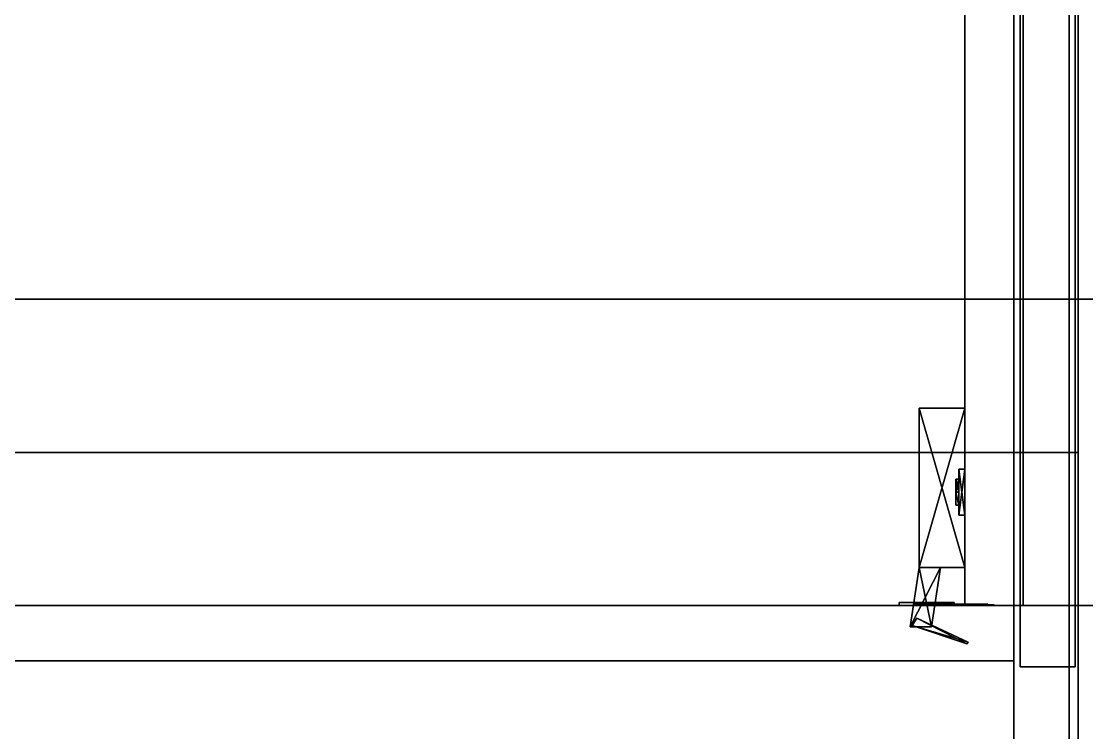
# Model space of a CAD drawing. Extents: x 0 to 5228, y -2725 to 0.
# Drawn here: x 4064.5 to 4412.2, y -541.5 to -309.3 of the extents above; entities that cross this region are included whole.
import ezdxf

# ---------------------------------------------------------------- set-up
doc = ezdxf.new("R2010")
doc.units = 0
for name, color, linetype in [('LAYER0', 7, 'CONTINUOUS'), ('LAYER1', 7, 'CONTINUOUS'), ('LAYER195', 45, 'CONTINUOUS'), ('LAYER205', 7, 'CONTINUOUS'), ('LAYER206', 7, 'CONTINUOUS'), ('LAYER209', 7, 'CONTINUOUS'), ('LAYER223', 28, 'CONTINUOUS'), ('LAYER224', 253, 'CONTINUOUS'), ('LAYER225', 28, 'CONTINUOUS'), ('LAYER226', 253, 'CONTINUOUS'), ('LAYER227', 45, 'CONTINUOUS'), ('LAYER293', 45, 'CONTINUOUS'), ('LAYER335', 7, 'CONTINUOUS'), ('LAYER336', 7, 'CONTINUOUS'), ('LAYER339', 7, 'CONTINUOUS'), ('LAYER527', 7, 'CONTINUOUS'), ('LAYER529', 7, 'CONTINUOUS'), ('LAYER546', 7, 'CONTINUOUS'), ('LAYER639', 45, 'CONTINUOUS'), ('LAYER640', 7, 'CONTINUOUS'), ('LAYER753', 251, 'CONTINUOUS'), ('LAYER756', 7, 'CONTINUOUS'), ('LAYER758', 251, 'CONTINUOUS')]:
    doc.layers.add(name, color=color, linetype=linetype)

msp = doc.modelspace()

# ---------------------------------------------------------------- linework, layer by layer
at = {"layer": 'LAYER0', "invisible_edges": 1}
for points in [[(5227.5, 0), (0, -2725.14), (0, 0), (5227.5, 0)], [(5227.5, -2725.14, 5), (0, 0, 5), (0, -2725.14, 5), (5227.5, -2725.14, 5)], [(0, 0, 5), (5227.5, -2725.14, 5), (5227.5, 0, 5), (0, 0, 5)], [(0, -2725.14), (5227.5, 0), (5227.5, -2725.14), (0, -2725.14)]]:
    msp.add_3dface(points, dxfattribs=at)
at = {"layer": 'LAYER195', "invisible_edges": 1}
for points in [[(2372.5, -150, 1575), (4391.5, -500, 1575), (4391.5, -150, 1575), (2372.5, -150, 1575)], [(4391.5, -500, 1575), (2372.5, -150, 1575), (2372.5, -500, 1575), (4391.5, -500, 1575)], [(2372.5, -500, 1557), (4391.5, -150, 1557), (4391.5, -500, 1557), (2372.5, -500, 1557)], [(4391.5, -150, 1557), (2372.5, -500, 1557), (2372.5, -150, 1557), (4391.5, -150, 1557)], [(4391.5, -150, 1557), (4391.5, -500, 1575), (4391.5, -500, 1557), (4391.5, -150, 1557)], [(4391.5, -500, 1575), (4391.5, -150, 1557), (4391.5, -150, 1575), (4391.5, -500, 1575)], [(2372.5, -500, 1557), (4391.5, -500, 1575), (2372.5, -500, 1575), (2372.5, -500, 1557)], [(4391.5, -500, 1575), (2372.5, -500, 1557), (4391.5, -500, 1557), (4391.5, -500, 1575)]]:
    msp.add_3dface(points, dxfattribs=at)
at = {"layer": 'LAYER205', "invisible_edges": 1}
for points in [[(3736.5, -150, 1956), (4372.5, -500, 1956), (4372.5, -150, 1956), (3736.5, -150, 1956)], [(4372.5, -500, 1956), (3736.5, -150, 1956), (3736.5, -500, 1956), (4372.5, -500, 1956)], [(3736.5, -500, 1938), (4372.5, -150, 1938), (4372.5, -500, 1938), (3736.5, -500, 1938)], [(4372.5, -150, 1938), (3736.5, -500, 1938), (3736.5, -150, 1938), (4372.5, -150, 1938)], [(4372.5, -150, 1938), (4372.5, -500, 1956), (4372.5, -500, 1938), (4372.5, -150, 1938)], [(4372.5, -500, 1956), (4372.5, -150, 1938), (4372.5, -150, 1956), (4372.5, -500, 1956)], [(3736.5, -500, 1938), (4372.5, -500, 1956), (3736.5, -500, 1956), (3736.5, -500, 1938)], [(4372.5, -500, 1956), (3736.5, -500, 1938), (4372.5, -500, 1938), (4372.5, -500, 1956)]]:
    msp.add_3dface(points, dxfattribs=at)
at = {"layer": 'LAYER206', "invisible_edges": 1}
for points in [[(4372.5, -150, 1576), (3736.5, -500, 1576), (3736.5, -150, 1576), (4372.5, -150, 1576)], [(3736.5, -500, 1576), (4372.5, -150, 1576), (4372.5, -500, 1576), (3736.5, -500, 1576)], [(4372.5, -500, 1594), (3736.5, -150, 1594), (3736.5, -500, 1594), (4372.5, -500, 1594)], [(3736.5, -150, 1594), (4372.5, -500, 1594), (4372.5, -150, 1594), (3736.5, -150, 1594)], [(4372.5, -150, 1576), (4372.5, -500, 1594), (4372.5, -500, 1576), (4372.5, -150, 1576)], [(4372.5, -500, 1594), (4372.5, -150, 1576), (4372.5, -150, 1594), (4372.5, -500, 1594)], [(4372.5, -500, 1594), (3736.5, -500, 1576), (4372.5, -500, 1576), (4372.5, -500, 1594)], [(3736.5, -500, 1576), (4372.5, -500, 1594), (3736.5, -500, 1594), (3736.5, -500, 1576)]]:
    msp.add_3dface(points, dxfattribs=at)
at = {"layer": 'LAYER209', "invisible_edges": 1}
for points in [[(4372.5, -150, 1575), (4372.5, -500, 1957), (4372.5, -150, 1957), (4372.5, -150, 1575)], [(4372.5, -500, 1957), (4372.5, -150, 1575), (4372.5, -500, 1575), (4372.5, -500, 1957)], [(4372.5, -150, 1575), (4390.5, -500, 1575), (4372.5, -500, 1575), (4372.5, -150, 1575)], [(4390.5, -500, 1575), (4372.5, -150, 1575), (4390.5, -150, 1575), (4390.5, -500, 1575)], [(4390.5, -150, 1957), (4372.5, -500, 1957), (4390.5, -500, 1957), (4390.5, -150, 1957)], [(4372.5, -500, 1957), (4390.5, -150, 1957), (4372.5, -150, 1957), (4372.5, -500, 1957)], [(4390.5, -500, 1575), (4390.5, -150, 1957), (4390.5, -500, 1957), (4390.5, -500, 1575)], [(4390.5, -150, 1957), (4390.5, -500, 1575), (4390.5, -150, 1575), (4390.5, -150, 1957)], [(4390.5, -500, 1575), (4372.5, -500, 1957), (4372.5, -500, 1575), (4390.5, -500, 1575)], [(4372.5, -500, 1957), (4390.5, -500, 1575), (4390.5, -500, 1957), (4372.5, -500, 1957)]]:
    msp.add_3dface(points, dxfattribs=at)
at = {"layer": 'LAYER223'}
for points in [[(4351, -499, 1699), (4351, -500, 1699), (4351, -499, 1699)], [(4351, -499, 1657), (4369, -499, 1657), (4369, -499, 1657), (4351, -499, 1657)], [(4351, -499, 1699), (4369, -499, 1699), (4369, -499, 1699), (4351, -499, 1699)], [(4369, -499, 1657), (4369, -500, 1657), (4351, -500, 1657), (4351, -499, 1657)], [(4351, -500, 1657), (4351, -500, 1699), (4351, -499, 1699), (4351, -499, 1657)], [(4369, -499, 1699), (4369, -500, 1699), (4351, -500, 1699), (4351, -499, 1699)], [(4351, -500, 1657), (4369, -500, 1657), (4369, -500, 1699), (4351, -500, 1699)], [(4356, -499, 1669), (4356, -500, 1669), (4356, -500, 1687), (4356, -499, 1687)], [(4356, -499, 1669), (4356, -500, 1669), (4369, -500, 1669), (4369, -499, 1669)], [(4356, -499, 1687), (4356, -500, 1687), (4369, -500, 1687), (4369, -499, 1687)], [(4356, -500, 1669), (4356, -500, 1687), (4356, -500, 1669)], [(4369, -499, 1669), (4369, -500, 1669), (4369, -500, 1657), (4369, -499, 1657)], [(4369, -499, 1687), (4369, -500, 1687), (4369, -500, 1699), (4369, -499, 1699)], [(4369, -500, 1669), (4369, -500, 1657), (4369, -500, 1669)], [(4369, -500, 1687), (4369, -500, 1699), (4369, -500, 1687)]]:
    msp.add_3dface(points, dxfattribs=at)
for points, invisible_edges in [([(4351, -499, 1699), (4351, -499, 1657), (4356, -499, 1669), (4356, -499, 1687)], 10), ([(4351, -499, 1657), (4356, -499, 1669), (4369, -499, 1669), (4369, -499, 1657)], 1), ([(4351, -499, 1699), (4356, -499, 1687), (4369, -499, 1687), (4369, -499, 1699)], 1), ([(4369, -499.5, 1687), (4369, -499.5, 1669), (4356, -499.5, 1669), (4356, -499.5, 1687)], 1), ([(4373.209, -499.5, 1683.317), (4373, -499.5, 1672.5), (4369, -499.5, 1669), (4369, -499.5, 1687)], 5), ([(4369, -499.75, 1665), (4373.975, -499.75, 1665.99), (4373, -499.75, 1672.5), (4369, -499.75, 1669)], 2), ([(4373.975, -499.75, 1690.01), (4369, -499.75, 1691), (4369, -499.75, 1687), (4373, -499.75, 1683.5)], 8), ([(4380, -499.5, 1683.5), (4380, -499.5, 1672.5), (4373, -499.5, 1672.5), (4373.209, -499.5, 1683.317)], 4), ([(4373.975, -499.75, 1665.99), (4378.192, -499.75, 1668.808), (4376.5, -499.75, 1672.5), (4373, -499.75, 1672.5)], 10), ([(4378.192, -499.75, 1687.192), (4373.975, -499.75, 1690.01), (4373, -499.75, 1683.5), (4376.5, -499.75, 1683.5)], 10), ([(4378.192, -499.75, 1668.808), (4381.011, -499.75, 1673.025), (4380, -499.75, 1672.5), (4376.5, -499.75, 1672.5)], 10), ([(4381.011, -499.75, 1682.975), (4378.192, -499.75, 1687.192), (4376.5, -499.75, 1683.5), (4380, -499.75, 1683.5)], 10), ([(4381.011, -499.75, 1673.025), (4382, -499.75, 1678), (4380, -499.75, 1678), (4380, -499.75, 1672.5)], 10), ([(4382, -499.75, 1678), (4381.011, -499.75, 1682.975), (4380, -499.75, 1683.5), (4380, -499.75, 1678)], 10)]:
    msp.add_3dface(points, dxfattribs=dict(at, invisible_edges=invisible_edges))
at = {"layer": 'LAYER224'}
for points in [[(4372.5, -487.5, 1671.217), (4357.579, -487.5, 1671.217), (4372.5, -435.5, 1671.217), (4372.5, -487.5, 1671.217)], [(4372.5, -435.5, 1671.217), (4357.579, -487.5, 1671.217), (4357.579, -435.5, 1671.217), (4372.5, -435.5, 1671.217)], [(4372.5, -435.5, 1671.217), (4357.579, -435.5, 1671.217), (4372.5, -435.5, 1684.783), (4372.5, -435.5, 1671.217)], [(4372.5, -435.5, 1684.783), (4357.579, -435.5, 1671.217), (4357.579, -435.5, 1684.783), (4372.5, -435.5, 1684.783)], [(4372.5, -435.5, 1684.783), (4357.579, -435.5, 1684.783), (4372.5, -487.5, 1684.783), (4372.5, -435.5, 1684.783)], [(4372.5, -487.5, 1684.783), (4357.579, -435.5, 1684.783), (4357.579, -487.5, 1684.783), (4372.5, -487.5, 1684.783)], [(4357.579, -487.5, 1671.217), (4357.579, -487.5, 1684.783), (4357.579, -435.5, 1671.217), (4357.579, -487.5, 1671.217)], [(4357.579, -435.5, 1671.217), (4357.579, -487.5, 1684.783), (4357.579, -435.5, 1684.783), (4357.579, -435.5, 1671.217)], [(4370.511, -470.5, 1704), (4372.5, -470.5, 1704), (4372.5, -455.5, 1704), (4370.511, -470.5, 1704)], [(4370.511, -470.5, 1704), (4372.5, -455.5, 1704), (4370.511, -455.5, 1704), (4370.511, -470.5, 1704)], [(4370.511, -455.5, 1704), (4372.5, -455.5, 1704), (4372.5, -455.5, 1652), (4370.511, -455.5, 1704)], [(4370.511, -455.5, 1704), (4372.5, -455.5, 1652), (4370.511, -455.5, 1652), (4370.511, -455.5, 1704)], [(4370.511, -455.5, 1652), (4372.5, -455.5, 1652), (4372.5, -470.5, 1652), (4370.511, -455.5, 1652)], [(4370.511, -455.5, 1652), (4372.5, -470.5, 1652), (4370.511, -470.5, 1652), (4370.511, -455.5, 1652)], [(4370.511, -470.5, 1652), (4370.511, -470.5, 1704), (4370.511, -455.5, 1704), (4370.511, -470.5, 1652)], [(4370.511, -470.5, 1652), (4370.511, -455.5, 1704), (4370.511, -455.5, 1652), (4370.511, -470.5, 1652)], [(4369.516, -463, 1691.291), (4369.516, -458.7573, 1696.087), (4370.511, -463, 1691.291), (4369.516, -463, 1691.291)], [(4370.511, -463, 1691.291), (4369.516, -458.7573, 1696.087), (4370.511, -458.7573, 1696.087), (4370.511, -463, 1691.291)], [(4369.516, -458.7573, 1696.087), (4369.516, -463, 1700.883), (4370.511, -458.7573, 1696.087), (4369.516, -458.7573, 1696.087)], [(4370.511, -458.7573, 1696.087), (4369.516, -463, 1700.883), (4370.511, -463, 1700.883), (4370.511, -458.7573, 1696.087)], [(4369.516, -463, 1700.883), (4369.516, -458.7573, 1696.087), (4369.516, -467.2427, 1696.087), (4369.516, -463, 1700.883)], [(4369.516, -467.2427, 1696.087), (4369.516, -458.7573, 1696.087), (4369.516, -463, 1691.291), (4369.516, -467.2427, 1696.087)], [(4369.516, -463, 1655.117), (4369.516, -458.7573, 1659.913), (4370.511, -463, 1655.117), (4369.516, -463, 1655.117)], [(4370.511, -463, 1655.117), (4369.516, -458.7573, 1659.913), (4370.511, -458.7573, 1659.913), (4370.511, -463, 1655.117)], [(4369.516, -458.7573, 1659.913), (4369.516, -463, 1664.709), (4370.511, -458.7573, 1659.913), (4369.516, -458.7573, 1659.913)], [(4370.511, -458.7573, 1659.913), (4369.516, -463, 1664.709), (4370.511, -463, 1664.709), (4370.511, -458.7573, 1659.913)], [(4369.516, -463, 1664.709), (4369.516, -458.7573, 1659.913), (4369.516, -467.2427, 1659.913), (4369.516, -463, 1664.709)], [(4369.516, -467.2427, 1659.913), (4369.516, -458.7573, 1659.913), (4369.516, -463, 1655.117), (4369.516, -467.2427, 1659.913)], [(4370.511, -463, 1700.883), (4370.511, -458.7573, 1696.087), (4370.511, -463, 1691.291), (4370.511, -463, 1700.883)], [(4370.511, -463, 1664.709), (4370.511, -458.7573, 1659.913), (4370.511, -463, 1655.117), (4370.511, -463, 1664.709)], [(4369.516, -467.2427, 1696.087), (4369.516, -463, 1691.291), (4370.511, -467.2427, 1696.087), (4369.516, -467.2427, 1696.087)], [(4370.511, -467.2427, 1696.087), (4369.516, -463, 1691.291), (4370.511, -463, 1691.291), (4370.511, -467.2427, 1696.087)], [(4370.511, -463, 1700.883), (4369.516, -463, 1700.883), (4370.511, -467.2427, 1696.087), (4370.511, -463, 1700.883)], [(4370.511, -467.2427, 1696.087), (4369.516, -463, 1700.883), (4369.516, -467.2427, 1696.087), (4370.511, -467.2427, 1696.087)], [(4369.516, -467.2427, 1659.913), (4369.516, -463, 1655.117), (4370.511, -467.2427, 1659.913), (4369.516, -467.2427, 1659.913)], [(4370.511, -467.2427, 1659.913), (4369.516, -463, 1655.117), (4370.511, -463, 1655.117), (4370.511, -467.2427, 1659.913)], [(4370.511, -463, 1664.709), (4369.516, -463, 1664.709), (4370.511, -467.2427, 1659.913), (4370.511, -463, 1664.709)], [(4370.511, -467.2427, 1659.913), (4369.516, -463, 1664.709), (4369.516, -467.2427, 1659.913), (4370.511, -467.2427, 1659.913)], [(4370.511, -463, 1700.883), (4370.511, -463, 1691.291), (4370.511, -467.2427, 1696.087), (4370.511, -463, 1700.883)], [(4370.511, -463, 1664.709), (4370.511, -463, 1655.117), (4370.511, -467.2427, 1659.913), (4370.511, -463, 1664.709)], [(4372.5, -470.5, 1652), (4372.5, -470.5, 1704), (4370.511, -470.5, 1704), (4372.5, -470.5, 1652)], [(4372.5, -470.5, 1652), (4370.511, -470.5, 1704), (4370.511, -470.5, 1652), (4372.5, -470.5, 1652)], [(4361.558, -506.8652, 1671.217), (4354.594, -506.8652, 1671.217), (4364.542, -487.5, 1671.217), (4361.558, -506.8652, 1671.217)], [(4364.542, -487.5, 1671.217), (4354.594, -506.8652, 1671.217), (4357.579, -487.5, 1671.217), (4364.542, -487.5, 1671.217)], [(4361.558, -506.8652, 1684.783), (4357.579, -487.5, 1684.783), (4354.594, -506.8652, 1684.783), (4361.558, -506.8652, 1684.783)], [(4354.594, -506.8652, 1671.217), (4354.594, -506.8652, 1684.783), (4357.579, -487.5, 1671.217), (4354.594, -506.8652, 1671.217)], [(4357.579, -487.5, 1671.217), (4354.594, -506.8652, 1684.783), (4357.579, -487.5, 1684.783), (4357.579, -487.5, 1671.217)], [(4364.542, -487.5, 1684.783), (4357.579, -487.5, 1684.783), (4361.558, -506.8652, 1684.783), (4364.542, -487.5, 1684.783)], [(4356.808, -504.0752, 1672.348), (4373.091, -512.5, 1672.348), (4355.318, -506.4556, 1672.348), (4356.808, -504.0752, 1672.348)], [(4356.808, -504.0752, 1683.652), (4355.318, -506.4556, 1683.652), (4373.582, -511.9229, 1683.652), (4356.808, -504.0752, 1683.652)], [(4373.582, -511.9229, 1672.348), (4373.091, -512.5, 1672.348), (4356.808, -504.0752, 1672.348), (4373.582, -511.9229, 1672.348)], [(4373.582, -511.9229, 1683.652), (4355.318, -506.4556, 1683.652), (4373.091, -512.5, 1683.652), (4373.582, -511.9229, 1683.652)], [(4373.091, -512.5, 1672.348), (4373.091, -512.5, 1683.652), (4355.318, -506.4556, 1672.348), (4373.091, -512.5, 1672.348)], [(4355.318, -506.4556, 1672.348), (4373.091, -512.5, 1683.652), (4355.318, -506.4556, 1683.652), (4355.318, -506.4556, 1672.348)]]:
    msp.add_3dface(points, dxfattribs=at)
at = {"layer": 'LAYER225'}
for points in [[(4351, -499, 1875), (4351, -500, 1875), (4351, -499, 1875)], [(4351, -499, 1833), (4369, -499, 1833), (4369, -499, 1833), (4351, -499, 1833)], [(4351, -499, 1875), (4369, -499, 1875), (4369, -499, 1875), (4351, -499, 1875)], [(4369, -499, 1833), (4369, -500, 1833), (4351, -500, 1833), (4351, -499, 1833)], [(4351, -500, 1833), (4351, -500, 1875), (4351, -499, 1875), (4351, -499, 1833)], [(4369, -499, 1875), (4369, -500, 1875), (4351, -500, 1875), (4351, -499, 1875)], [(4351, -500, 1833), (4369, -500, 1833), (4369, -500, 1875), (4351, -500, 1875)], [(4356, -499, 1845), (4356, -500, 1845), (4356, -500, 1863), (4356, -499, 1863)], [(4356, -499, 1845), (4356, -500, 1845), (4369, -500, 1845), (4369, -499, 1845)], [(4356, -499, 1863), (4356, -500, 1863), (4369, -500, 1863), (4369, -499, 1863)], [(4356, -500, 1845), (4356, -500, 1863), (4356, -500, 1845)], [(4369, -499, 1845), (4369, -500, 1845), (4369, -500, 1833), (4369, -499, 1833)], [(4369, -499, 1863), (4369, -500, 1863), (4369, -500, 1875), (4369, -499, 1875)], [(4369, -500, 1845), (4369, -500, 1833), (4369, -500, 1845)], [(4369, -500, 1863), (4369, -500, 1875), (4369, -500, 1863)]]:
    msp.add_3dface(points, dxfattribs=at)
for points, invisible_edges in [([(4351, -499, 1875), (4351, -499, 1833), (4356, -499, 1845), (4356, -499, 1863)], 10), ([(4351, -499, 1833), (4356, -499, 1845), (4369, -499, 1845), (4369, -499, 1833)], 1), ([(4351, -499, 1875), (4356, -499, 1863), (4369, -499, 1863), (4369, -499, 1875)], 1), ([(4369, -499.5, 1863), (4369, -499.5, 1845), (4356, -499.5, 1845), (4356, -499.5, 1863)], 1), ([(4373.209, -499.5, 1859.317), (4373, -499.5, 1848.5), (4369, -499.5, 1845), (4369, -499.5, 1863)], 5), ([(4369, -499.75, 1841), (4373.975, -499.75, 1841.99), (4373, -499.75, 1848.5), (4369, -499.75, 1845)], 2), ([(4373.975, -499.75, 1866.01), (4369, -499.75, 1867), (4369, -499.75, 1863), (4373, -499.75, 1859.5)], 8), ([(4380, -499.5, 1859.5), (4380, -499.5, 1848.5), (4373, -499.5, 1848.5), (4373.209, -499.5, 1859.317)], 4), ([(4373.975, -499.75, 1841.99), (4378.192, -499.75, 1844.808), (4376.5, -499.75, 1848.5), (4373, -499.75, 1848.5)], 10), ([(4378.192, -499.75, 1863.192), (4373.975, -499.75, 1866.01), (4373, -499.75, 1859.5), (4376.5, -499.75, 1859.5)], 10), ([(4378.192, -499.75, 1844.808), (4381.011, -499.75, 1849.025), (4380, -499.75, 1848.5), (4376.5, -499.75, 1848.5)], 10), ([(4381.011, -499.75, 1858.975), (4378.192, -499.75, 1863.192), (4376.5, -499.75, 1859.5), (4380, -499.75, 1859.5)], 10), ([(4381.011, -499.75, 1849.025), (4382, -499.75, 1854), (4380, -499.75, 1854), (4380, -499.75, 1848.5)], 10), ([(4382, -499.75, 1854), (4381.011, -499.75, 1858.975), (4380, -499.75, 1859.5), (4380, -499.75, 1854)], 10)]:
    msp.add_3dface(points, dxfattribs=dict(at, invisible_edges=invisible_edges))
at = {"layer": 'LAYER226'}
for points in [[(4372.5, -487.5, 1847.217), (4357.579, -487.5, 1847.217), (4372.5, -435.5, 1847.217), (4372.5, -487.5, 1847.217)], [(4372.5, -435.5, 1847.217), (4357.579, -487.5, 1847.217), (4357.579, -435.5, 1847.217), (4372.5, -435.5, 1847.217)], [(4372.5, -435.5, 1847.217), (4357.579, -435.5, 1847.217), (4372.5, -435.5, 1860.783), (4372.5, -435.5, 1847.217)], [(4372.5, -435.5, 1860.783), (4357.579, -435.5, 1847.217), (4357.579, -435.5, 1860.783), (4372.5, -435.5, 1860.783)], [(4372.5, -435.5, 1860.783), (4357.579, -435.5, 1860.783), (4372.5, -487.5, 1860.783), (4372.5, -435.5, 1860.783)], [(4372.5, -487.5, 1860.783), (4357.579, -435.5, 1860.783), (4357.579, -487.5, 1860.783), (4372.5, -487.5, 1860.783)], [(4357.579, -487.5, 1847.217), (4357.579, -487.5, 1860.783), (4357.579, -435.5, 1847.217), (4357.579, -487.5, 1847.217)], [(4357.579, -435.5, 1847.217), (4357.579, -487.5, 1860.783), (4357.579, -435.5, 1860.783), (4357.579, -435.5, 1847.217)], [(4370.511, -470.5, 1880), (4372.5, -470.5, 1880), (4372.5, -455.5, 1880), (4370.511, -470.5, 1880)], [(4370.511, -470.5, 1880), (4372.5, -455.5, 1880), (4370.511, -455.5, 1880), (4370.511, -470.5, 1880)], [(4370.511, -455.5, 1880), (4372.5, -455.5, 1880), (4372.5, -455.5, 1828), (4370.511, -455.5, 1880)], [(4370.511, -455.5, 1880), (4372.5, -455.5, 1828), (4370.511, -455.5, 1828), (4370.511, -455.5, 1880)], [(4370.511, -455.5, 1828), (4372.5, -455.5, 1828), (4372.5, -470.5, 1828), (4370.511, -455.5, 1828)], [(4370.511, -455.5, 1828), (4372.5, -470.5, 1828), (4370.511, -470.5, 1828), (4370.511, -455.5, 1828)], [(4370.511, -470.5, 1828), (4370.511, -470.5, 1880), (4370.511, -455.5, 1880), (4370.511, -470.5, 1828)], [(4370.511, -470.5, 1828), (4370.511, -455.5, 1880), (4370.511, -455.5, 1828), (4370.511, -470.5, 1828)], [(4369.516, -463, 1867.291), (4369.516, -458.7573, 1872.087), (4370.511, -463, 1867.291), (4369.516, -463, 1867.291)], [(4370.511, -463, 1867.291), (4369.516, -458.7573, 1872.087), (4370.511, -458.7573, 1872.087), (4370.511, -463, 1867.291)], [(4369.516, -458.7573, 1872.087), (4369.516, -463, 1876.883), (4370.511, -458.7573, 1872.087), (4369.516, -458.7573, 1872.087)], [(4370.511, -458.7573, 1872.087), (4369.516, -463, 1876.883), (4370.511, -463, 1876.883), (4370.511, -458.7573, 1872.087)], [(4369.516, -463, 1876.883), (4369.516, -458.7573, 1872.087), (4369.516, -467.2427, 1872.087), (4369.516, -463, 1876.883)], [(4369.516, -467.2427, 1872.087), (4369.516, -458.7573, 1872.087), (4369.516, -463, 1867.291), (4369.516, -467.2427, 1872.087)], [(4369.516, -463, 1831.117), (4369.516, -458.7573, 1835.913), (4370.511, -463, 1831.117), (4369.516, -463, 1831.117)], [(4370.511, -463, 1831.117), (4369.516, -458.7573, 1835.913), (4370.511, -458.7573, 1835.913), (4370.511, -463, 1831.117)], [(4369.516, -458.7573, 1835.913), (4369.516, -463, 1840.709), (4370.511, -458.7573, 1835.913), (4369.516, -458.7573, 1835.913)], [(4370.511, -458.7573, 1835.913), (4369.516, -463, 1840.709), (4370.511, -463, 1840.709), (4370.511, -458.7573, 1835.913)], [(4369.516, -463, 1840.709), (4369.516, -458.7573, 1835.913), (4369.516, -467.2427, 1835.913), (4369.516, -463, 1840.709)], [(4369.516, -467.2427, 1835.913), (4369.516, -458.7573, 1835.913), (4369.516, -463, 1831.117), (4369.516, -467.2427, 1835.913)], [(4370.511, -463, 1876.883), (4370.511, -458.7573, 1872.087), (4370.511, -463, 1867.291), (4370.511, -463, 1876.883)], [(4370.511, -463, 1840.709), (4370.511, -458.7573, 1835.913), (4370.511, -463, 1831.117), (4370.511, -463, 1840.709)], [(4369.516, -467.2427, 1872.087), (4369.516, -463, 1867.291), (4370.511, -467.2427, 1872.087), (4369.516, -467.2427, 1872.087)], [(4370.511, -467.2427, 1872.087), (4369.516, -463, 1867.291), (4370.511, -463, 1867.291), (4370.511, -467.2427, 1872.087)], [(4370.511, -463, 1876.883), (4369.516, -463, 1876.883), (4370.511, -467.2427, 1872.087), (4370.511, -463, 1876.883)], [(4370.511, -467.2427, 1872.087), (4369.516, -463, 1876.883), (4369.516, -467.2427, 1872.087), (4370.511, -467.2427, 1872.087)], [(4369.516, -467.2427, 1835.913), (4369.516, -463, 1831.117), (4370.511, -467.2427, 1835.913), (4369.516, -467.2427, 1835.913)], [(4370.511, -467.2427, 1835.913), (4369.516, -463, 1831.117), (4370.511, -463, 1831.117), (4370.511, -467.2427, 1835.913)], [(4370.511, -463, 1840.709), (4369.516, -463, 1840.709), (4370.511, -467.2427, 1835.913), (4370.511, -463, 1840.709)], [(4370.511, -467.2427, 1835.913), (4369.516, -463, 1840.709), (4369.516, -467.2427, 1835.913), (4370.511, -467.2427, 1835.913)], [(4370.511, -463, 1876.883), (4370.511, -463, 1867.291), (4370.511, -467.2427, 1872.087), (4370.511, -463, 1876.883)], [(4370.511, -463, 1840.709), (4370.511, -463, 1831.117), (4370.511, -467.2427, 1835.913), (4370.511, -463, 1840.709)], [(4372.5, -470.5, 1828), (4372.5, -470.5, 1880), (4370.511, -470.5, 1880), (4372.5, -470.5, 1828)], [(4372.5, -470.5, 1828), (4370.511, -470.5, 1880), (4370.511, -470.5, 1828), (4372.5, -470.5, 1828)], [(4361.558, -506.8652, 1847.217), (4354.594, -506.8652, 1847.217), (4364.542, -487.5, 1847.217), (4361.558, -506.8652, 1847.217)], [(4364.542, -487.5, 1847.217), (4354.594, -506.8652, 1847.217), (4357.579, -487.5, 1847.217), (4364.542, -487.5, 1847.217)], [(4361.558, -506.8652, 1860.783), (4357.579, -487.5, 1860.783), (4354.594, -506.8652, 1860.783), (4361.558, -506.8652, 1860.783)], [(4354.594, -506.8652, 1847.217), (4354.594, -506.8652, 1860.783), (4357.579, -487.5, 1847.217), (4354.594, -506.8652, 1847.217)], [(4357.579, -487.5, 1847.217), (4354.594, -506.8652, 1860.783), (4357.579, -487.5, 1860.783), (4357.579, -487.5, 1847.217)], [(4364.542, -487.5, 1860.783), (4357.579, -487.5, 1860.783), (4361.558, -506.8652, 1860.783), (4364.542, -487.5, 1860.783)], [(4356.808, -504.0752, 1848.348), (4373.091, -512.5, 1848.348), (4355.318, -506.4556, 1848.348), (4356.808, -504.0752, 1848.348)], [(4356.808, -504.0752, 1859.652), (4355.318, -506.4556, 1859.652), (4373.582, -511.9229, 1859.652), (4356.808, -504.0752, 1859.652)], [(4373.582, -511.9229, 1848.348), (4373.091, -512.5, 1848.348), (4356.808, -504.0752, 1848.348), (4373.582, -511.9229, 1848.348)], [(4373.582, -511.9229, 1859.652), (4355.318, -506.4556, 1859.652), (4373.091, -512.5, 1859.652), (4373.582, -511.9229, 1859.652)], [(4373.091, -512.5, 1848.348), (4373.091, -512.5, 1859.652), (4355.318, -506.4556, 1848.348), (4373.091, -512.5, 1848.348)], [(4355.318, -506.4556, 1848.348), (4373.091, -512.5, 1859.652), (4355.318, -506.4556, 1859.652), (4355.318, -506.4556, 1848.348)]]:
    msp.add_3dface(points, dxfattribs=at)
at = {"layer": 'LAYER227', "invisible_edges": 1}
for points in [[(4056, -500, 1954), (4388.5, -500, 1550), (4056, -500, 1550), (4056, -500, 1954)], [(4388.5, -500, 1550), (4056, -500, 1954), (4388.5, -500, 1954), (4388.5, -500, 1550)], [(4056, -518, 1550), (4388.5, -500, 1550), (4388.5, -518, 1550), (4056, -518, 1550)], [(4388.5, -500, 1550), (4056, -518, 1550), (4056, -500, 1550), (4388.5, -500, 1550)], [(4056, -500, 1954), (4388.5, -518, 1954), (4388.5, -500, 1954), (4056, -500, 1954)], [(4388.5, -518, 1954), (4056, -500, 1954), (4056, -518, 1954), (4388.5, -518, 1954)], [(4388.5, -518, 1954), (4388.5, -500, 1550), (4388.5, -500, 1954), (4388.5, -518, 1954)], [(4388.5, -500, 1550), (4388.5, -518, 1954), (4388.5, -518, 1550), (4388.5, -500, 1550)], [(4388.5, -518, 1954), (4056, -518, 1550), (4388.5, -518, 1550), (4388.5, -518, 1954)], [(4056, -518, 1550), (4388.5, -518, 1954), (4056, -518, 1954), (4056, -518, 1550)]]:
    msp.add_3dface(points, dxfattribs=at)
at = {"layer": 'LAYER293', "invisible_edges": 1}
for points in [[(4390.5, -150, 1548), (4408.5, -520, 1548), (4390.5, -520, 1548), (4390.5, -150, 1548)], [(4408.5, -520, 1548), (4390.5, -150, 1548), (4408.5, -150, 1548), (4408.5, -520, 1548)], [(4408.5, -150, 1975), (4390.5, -520, 1975), (4408.5, -520, 1975), (4408.5, -150, 1975)], [(4390.5, -520, 1975), (4408.5, -150, 1975), (4390.5, -150, 1975), (4390.5, -520, 1975)], [(4390.5, -520, 1975), (4390.5, -150, 1548), (4390.5, -520, 1548), (4390.5, -520, 1975)], [(4390.5, -150, 1548), (4390.5, -520, 1975), (4390.5, -150, 1975), (4390.5, -150, 1548)], [(4408.5, -150, 1975), (4408.5, -520, 1548), (4408.5, -150, 1548), (4408.5, -150, 1975)], [(4408.5, -520, 1548), (4408.5, -150, 1975), (4408.5, -520, 1975), (4408.5, -520, 1548)], [(4390.5, -520, 1975), (4408.5, -520, 1548), (4408.5, -520, 1975), (4390.5, -520, 1975)], [(4408.5, -520, 1548), (4390.5, -520, 1975), (4390.5, -520, 1548), (4408.5, -520, 1548)]]:
    msp.add_3dface(points, dxfattribs=at)
at = {"layer": 'LAYER335', "invisible_edges": 1}
for points in [[(3740.5, -150, 2474), (4388.5, -730, 2474), (4388.5, -150, 2474), (3740.5, -150, 2474)], [(4388.5, -730, 2474), (3740.5, -150, 2474), (3740.5, -730, 2474), (4388.5, -730, 2474)], [(3740.5, -730, 2456), (4388.5, -150, 2456), (4388.5, -730, 2456), (3740.5, -730, 2456)], [(4388.5, -150, 2456), (3740.5, -730, 2456), (3740.5, -150, 2456), (4388.5, -150, 2456)], [(4388.5, -150, 2456), (4388.5, -730, 2474), (4388.5, -730, 2456), (4388.5, -150, 2456)], [(4388.5, -730, 2474), (4388.5, -150, 2456), (4388.5, -150, 2474), (4388.5, -730, 2474)]]:
    msp.add_3dface(points, dxfattribs=at)
at = {"layer": 'LAYER336', "invisible_edges": 1}
for points in [[(4388.5, -150, 1994), (3740.5, -730, 1994), (3740.5, -150, 1994), (4388.5, -150, 1994)], [(3740.5, -730, 1994), (4388.5, -150, 1994), (4388.5, -730, 1994), (3740.5, -730, 1994)], [(4388.5, -730, 2012), (3740.5, -150, 2012), (3740.5, -730, 2012), (4388.5, -730, 2012)], [(3740.5, -150, 2012), (4388.5, -730, 2012), (4388.5, -150, 2012), (3740.5, -150, 2012)], [(4388.5, -150, 1994), (4388.5, -730, 2012), (4388.5, -730, 1994), (4388.5, -150, 1994)], [(4388.5, -730, 2012), (4388.5, -150, 1994), (4388.5, -150, 2012), (4388.5, -730, 2012)]]:
    msp.add_3dface(points, dxfattribs=at)
at = {"layer": 'LAYER339', "invisible_edges": 1}
for points in [[(4388.5, -150, 1993), (4388.5, -730, 2475), (4388.5, -150, 2475), (4388.5, -150, 1993)], [(4388.5, -730, 2475), (4388.5, -150, 1993), (4388.5, -730, 1993), (4388.5, -730, 2475)], [(4388.5, -150, 1993), (4406.5, -730, 1993), (4388.5, -730, 1993), (4388.5, -150, 1993)], [(4406.5, -730, 1993), (4388.5, -150, 1993), (4406.5, -150, 1993), (4406.5, -730, 1993)], [(4406.5, -150, 2475), (4388.5, -730, 2475), (4406.5, -730, 2475), (4406.5, -150, 2475)], [(4388.5, -730, 2475), (4406.5, -150, 2475), (4388.5, -150, 2475), (4388.5, -730, 2475)], [(4406.5, -730, 1993), (4406.5, -150, 2475), (4406.5, -730, 2475), (4406.5, -730, 1993)], [(4406.5, -150, 2475), (4406.5, -730, 1993), (4406.5, -150, 1993), (4406.5, -150, 2475)]]:
    msp.add_3dface(points, dxfattribs=at)
at = {"layer": 'LAYER527', "invisible_edges": 1}
for points in [[(4024.5, -174.6001, 538.5), (4388.5, -730, 538.5), (4388.5, -174.6001, 538.5), (4024.5, -174.6001, 538.5)], [(4388.5, -730, 538.5), (4024.5, -174.6001, 538.5), (4024.5, -730, 538.5), (4388.5, -730, 538.5)], [(4024.5, -730, 520.5), (4388.5, -174.6001, 520.5), (4388.5, -730, 520.5), (4024.5, -730, 520.5)], [(4388.5, -174.6001, 520.5), (4024.5, -730, 520.5), (4024.5, -174.6001, 520.5), (4388.5, -174.6001, 520.5)], [(4388.5, -174.6001, 520.5), (4388.5, -730, 538.5), (4388.5, -730, 520.5), (4388.5, -174.6001, 520.5)], [(4388.5, -730, 538.5), (4388.5, -174.6001, 520.5), (4388.5, -174.6001, 538.5), (4388.5, -730, 538.5)]]:
    msp.add_3dface(points, dxfattribs=at)
at = {"layer": 'LAYER529', "invisible_edges": 1}
for points in [[(4388.5, -150, 155), (4388.5, -730, 885), (4388.5, -150, 885), (4388.5, -150, 155)], [(4388.5, -730, 885), (4388.5, -150, 155), (4388.5, -730, 155), (4388.5, -730, 885)], [(4388.5, -150, 155), (4406.5, -730, 155), (4388.5, -730, 155), (4388.5, -150, 155)], [(4406.5, -730, 155), (4388.5, -150, 155), (4406.5, -150, 155), (4406.5, -730, 155)], [(4406.5, -150, 885), (4388.5, -730, 885), (4406.5, -730, 885), (4406.5, -150, 885)], [(4388.5, -730, 885), (4406.5, -150, 885), (4388.5, -150, 885), (4388.5, -730, 885)], [(4406.5, -730, 155), (4406.5, -150, 885), (4406.5, -730, 885), (4406.5, -730, 155)], [(4406.5, -150, 885), (4406.5, -730, 155), (4406.5, -150, 155), (4406.5, -150, 885)]]:
    msp.add_3dface(points, dxfattribs=at)
at = {"layer": 'LAYER546', "invisible_edges": 1}
for points in [[(4388.5, -150, 156), (4024.5, -730, 156), (4024.5, -150, 156), (4388.5, -150, 156)], [(4024.5, -730, 156), (4388.5, -150, 156), (4388.5, -730, 156), (4024.5, -730, 156)], [(4388.5, -730, 174), (4024.5, -150, 174), (4024.5, -730, 174), (4388.5, -730, 174)], [(4024.5, -150, 174), (4388.5, -730, 174), (4388.5, -150, 174), (4024.5, -150, 174)], [(4388.5, -150, 156), (4388.5, -730, 174), (4388.5, -730, 156), (4388.5, -150, 156)], [(4388.5, -730, 174), (4388.5, -150, 156), (4388.5, -150, 174), (4388.5, -730, 174)]]:
    msp.add_3dface(points, dxfattribs=at)
at = {"layer": 'LAYER639', "invisible_edges": 1}
for points in [[(4427.5, -400, 1957), (2372.5, -500, 1957), (2372.5, -400, 1957), (4427.5, -400, 1957)], [(2372.5, -500, 1957), (4427.5, -400, 1957), (4427.5, -500, 1957), (2372.5, -500, 1957)], [(2372.5, -400, 1975), (4427.5, -400, 1957), (2372.5, -400, 1957), (2372.5, -400, 1975)], [(4427.5, -400, 1957), (2372.5, -400, 1975), (4427.5, -400, 1975), (4427.5, -400, 1957)], [(4427.5, -500, 1975), (2372.5, -400, 1975), (2372.5, -500, 1975), (4427.5, -500, 1975)], [(2372.5, -400, 1975), (4427.5, -500, 1975), (4427.5, -400, 1975), (2372.5, -400, 1975)], [(4427.5, -500, 1975), (2372.5, -500, 1957), (4427.5, -500, 1957), (4427.5, -500, 1975)], [(2372.5, -500, 1957), (4427.5, -500, 1975), (2372.5, -500, 1975), (2372.5, -500, 1957)]]:
    msp.add_3dface(points, dxfattribs=at)
at = {"layer": 'LAYER640'}
for points, invisible_edges in [([(3232.06, -305.5, 885), (4409.5, -153.1201, 885), (4409.5, -753.1201, 885), (3232.06, -305.5, 885)], 5), ([(4409.5, -153.1201, 925), (3232.06, -305.5, 925), (4409.5, -753.1201, 925), (4409.5, -153.1201, 925)], 3), ([(4409.5, -753.1201, 885), (4409.5, -153.1201, 925), (4409.5, -753.1201, 925), (4409.5, -753.1201, 885)], 1), ([(4409.5, -153.1201, 925), (4409.5, -753.1201, 885), (4409.5, -153.1201, 885), (4409.5, -153.1201, 925)], 1), ([(3232.06, -305.5, 885), (4409.5, -753.1201, 885), (3249.29, -313.0801, 885), (3232.06, -305.5, 885)], 3), ([(4409.5, -753.1201, 925), (3232.06, -305.5, 925), (3249.29, -313.0801, 925), (4409.5, -753.1201, 925)], 5), ([(3249.29, -313.0801, 885), (4409.5, -753.1201, 885), (3264.54, -322.3101, 885), (3249.29, -313.0801, 885)], 3), ([(4409.5, -753.1201, 925), (3249.29, -313.0801, 925), (3264.54, -322.3101, 925), (4409.5, -753.1201, 925)], 5), ([(3264.54, -322.3101, 885), (4409.5, -753.1201, 885), (3277.46, -333.1899, 885), (3264.54, -322.3101, 885)], 3), ([(4409.5, -753.1201, 925), (3264.54, -322.3101, 925), (3277.46, -333.1899, 925), (4409.5, -753.1201, 925)], 5), ([(3277.46, -333.1899, 885), (4409.5, -753.1201, 885), (3288.06, -345.5, 885), (3277.46, -333.1899, 885)], 3), ([(4409.5, -753.1201, 925), (3277.46, -333.1899, 925), (3288.06, -345.5, 925), (4409.5, -753.1201, 925)], 5), ([(3288.06, -345.5, 885), (4409.5, -753.1201, 885), (3295.68, -358.75, 885), (3288.06, -345.5, 885)], 3), ([(4409.5, -753.1201, 925), (3288.06, -345.5, 925), (3295.68, -358.75, 925), (4409.5, -753.1201, 925)], 5), ([(3295.68, -358.75, 885), (4409.5, -753.1201, 885), (3300.32, -372.7202, 885), (3295.68, -358.75, 885)], 3), ([(4409.5, -753.1201, 925), (3295.68, -358.75, 925), (3300.32, -372.7202, 925), (4409.5, -753.1201, 925)], 5), ([(3300.32, -372.7202, 885), (4409.5, -753.1201, 885), (3301.98, -386.9199, 885), (3300.32, -372.7202, 885)], 3), ([(4409.5, -753.1201, 925), (3300.32, -372.7202, 925), (3301.98, -386.9199, 925), (4409.5, -753.1201, 925)], 5), ([(3301.98, -386.9199, 885), (4409.5, -753.1201, 885), (3300.32, -563.4702, 885), (3301.98, -386.9199, 885)], 3), ([(4409.5, -753.1201, 925), (3301.98, -386.9199, 925), (3300.32, -563.4702, 925), (4409.5, -753.1201, 925)], 5)]:
    msp.add_3dface(points, dxfattribs=dict(at, invisible_edges=invisible_edges))
at = {"layer": 'LAYER753', "invisible_edges": 1}
for points in [[(4409.5, -450, 1975), (2354.5, -730, 1975), (2354.5, -450, 1975), (4409.5, -450, 1975)], [(2354.5, -730, 1975), (4409.5, -450, 1975), (4409.5, -730, 1975), (2354.5, -730, 1975)], [(2354.5, -450, 1993), (4409.5, -450, 1975), (2354.5, -450, 1975), (2354.5, -450, 1993)], [(4409.5, -450, 1975), (2354.5, -450, 1993), (4409.5, -450, 1993), (4409.5, -450, 1975)], [(4409.5, -730, 1993), (2354.5, -450, 1993), (2354.5, -730, 1993), (4409.5, -730, 1993)], [(2354.5, -450, 1993), (4409.5, -730, 1993), (4409.5, -450, 1993), (2354.5, -450, 1993)], [(4409.5, -450, 1975), (4409.5, -730, 1993), (4409.5, -730, 1975), (4409.5, -450, 1975)], [(4409.5, -730, 1993), (4409.5, -450, 1975), (4409.5, -450, 1993), (4409.5, -730, 1993)]]:
    msp.add_3dface(points, dxfattribs=at)
at = {"layer": 'LAYER756', "invisible_edges": 1}
for points in [[(5094.5, -150, 5), (4006.5, -700, 5), (4006.5, -150, 5), (5094.5, -150, 5)], [(4006.5, -700, 5), (5094.5, -150, 5), (5094.5, -700, 5), (4006.5, -700, 5)], [(5094.5, -700, 155), (4006.5, -150, 155), (4006.5, -700, 155), (5094.5, -700, 155)], [(4006.5, -150, 155), (5094.5, -700, 155), (5094.5, -150, 155), (4006.5, -150, 155)]]:
    msp.add_3dface(points, dxfattribs=at)
at = {"layer": 'LAYER758', "invisible_edges": 1}
for points in [[(4406.5, -150, 155), (4424.5, -730, 155), (4406.5, -730, 155), (4406.5, -150, 155)], [(4424.5, -730, 155), (4406.5, -150, 155), (4424.5, -150, 155), (4424.5, -730, 155)], [(4424.5, -150, 2475), (4406.5, -730, 2475), (4424.5, -730, 2475), (4424.5, -150, 2475)], [(4406.5, -730, 2475), (4424.5, -150, 2475), (4406.5, -150, 2475), (4406.5, -730, 2475)], [(4406.5, -730, 2475), (4406.5, -150, 155), (4406.5, -730, 155), (4406.5, -730, 2475)], [(4406.5, -150, 155), (4406.5, -730, 2475), (4406.5, -150, 2475), (4406.5, -150, 155)]]:
    msp.add_3dface(points, dxfattribs=at)

# ---------------------------------------------------------------- meshes
at = {"layer": 'LAYER1'}
mesh = msp.add_polymesh((6, 2), dxfattribs=at)
for k, corner in enumerate([(4927.5, -150, 2523), (977.5, -150, 2523), (4927.5, -330, 2523), (4927.5, -150, 2523), (5077.5, -330, 2523), (4927.5, -330, 2523), (5077.5, -2165, 2523), (5077.5, -330, 2523), (2281.5, -2165, 2523), (5077.5, -2165, 2523), (2281.5, -2315, 2523), (5227.5, -2315, 2523)]):
    mesh.set_mesh_vertex(divmod(k, 2), corner)
at = {"layer": 'LAYER223'}
mesh = msp.add_polymesh((2, 9), dxfattribs=at)
for k, corner in enumerate([(4369, -499.75, 1665), (4373.975, -499.75, 1665.99), (4378.192, -499.75, 1668.808), (4381.011, -499.75, 1673.025), (4382, -499.75, 1678), (4381.011, -499.75, 1682.975), (4378.192, -499.75, 1687.192), (4373.975, -499.75, 1690.01), (4369, -499.75, 1691), (4369, -500, 1665), (4373.975, -500, 1665.99), (4378.192, -500, 1668.808), (4381.011, -500, 1673.025), (4382, -500, 1678), (4381.011, -500, 1682.975), (4378.192, -500, 1687.192), (4373.975, -500, 1690.01), (4369, -500, 1691)]):
    mesh.set_mesh_vertex(divmod(k, 9), corner)
at = {"layer": 'LAYER225'}
mesh = msp.add_polymesh((2, 9), dxfattribs=at)
for k, corner in enumerate([(4369, -499.75, 1841), (4373.975, -499.75, 1841.99), (4378.192, -499.75, 1844.808), (4381.011, -499.75, 1849.025), (4382, -499.75, 1854), (4381.011, -499.75, 1858.975), (4378.192, -499.75, 1863.192), (4373.975, -499.75, 1866.01), (4369, -499.75, 1867), (4369, -500, 1841), (4373.975, -500, 1841.99), (4378.192, -500, 1844.808), (4381.011, -500, 1849.025), (4382, -500, 1854), (4381.011, -500, 1858.975), (4378.192, -500, 1863.192), (4373.975, -500, 1866.01), (4369, -500, 1867)]):
    mesh.set_mesh_vertex(divmod(k, 9), corner)

doc.saveas('drawing.dxf')
